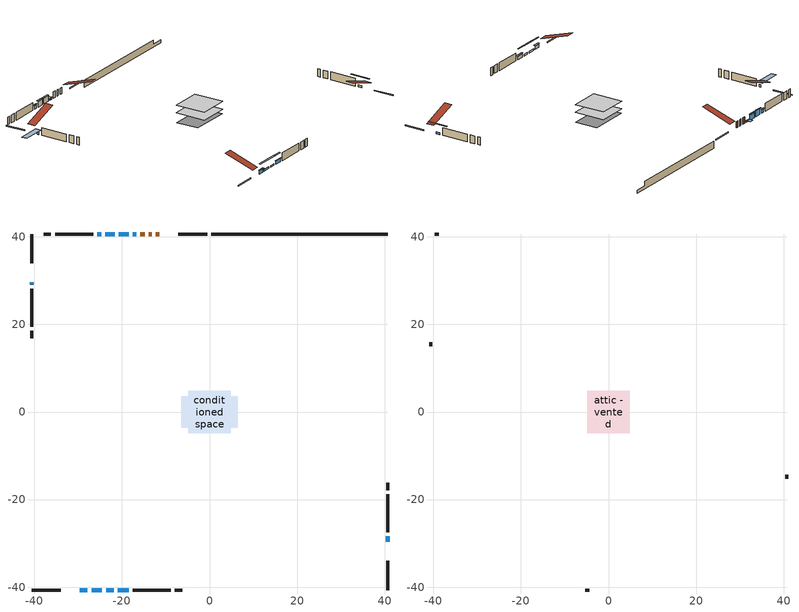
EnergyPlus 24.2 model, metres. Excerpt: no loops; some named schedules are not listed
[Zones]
conditioned space
 floor adiabatic (AdiabaticFloorConstruction): -4.89,-4.89 -4.89,4.89 4.89,4.89 4.89,-4.89 z0.81
 floor foundation (Slab1 construction): -6.4,-3.65 -6.4,3.65 6.4,3.65 6.4,-3.65 z-1.45
 wall outside (RimJoist1 construction): -0.48,40.65 -7.11,40.65 / -40.65,-40.65 -34.02,-40.65 / -40.65,40.65 -40.65,34.02 / 40.65,-40.65 40.65,-34.02 z0.81:1.11
 wall outside (AdiabaticWallConstruction 1): -11.48,40.65 -12.26,40.65 / -13.18,40.65 -13.83,40.65 / -14.76,40.65 -15.8,40.65 z0.81:2.84
 wall outside (AdiabaticWallConstruction): -16.72,40.65 -17.55,40.65 z0.81:1.07; -29.65,-40.65 -27.87,-40.65 / -20.92,-40.65 -18.48,-40.65 z0.81:1.85; -40.65,29.65 -40.65,29.12 z0.81:1.7; 40.65,-29.65 40.65,-28.43 z0.81:1.45; -26.94,-40.65 -24.55,-40.65 / -23.63,-40.65 -21.85,-40.65 z0.81:1.37; -18.48,40.65 -20.74,40.65 z0.81:2.54; -21.67,40.65 -23.8,40.65 z0.81:2.62; -24.73,40.65 -25.65,40.65 z0.81:1.9
 wall outside (Wall1 construction): -26.57,40.65 -35.28,40.65 / -17.55,-40.65 -8.84,-40.65 / -40.65,28.19 -40.65,19.48 / 40.65,-27.5 40.65,-18.8 z0.81:3.25
 wall outside (Wall2 construction): -36.21,40.65 -37.89,40.65 / -7.91,-40.65 -6.23,-40.65 / -40.65,18.55 -40.65,16.87 / 40.65,-17.87 40.65,-16.19 z0.81:3.25
 wall foundation (FoundationWall1 construction): 0.45,40.65,-1.45 0.45,40.65,0.81 36.63,40.65,0.81 36.63,40.65,-0.49 40.65,40.65,-0.49 40.65,40.65,-1.45
 window (WindowConstruction 5): -16.73,40.65 -17.55,40.65 z0.81:1.06
 window (WindowConstruction 4): -29.65,-40.65 -27.87,-40.65 z0.81:1.85
 window (WindowConstruction 6): -40.65,29.65 -40.65,29.12 z0.81:1.7
 window (WindowConstruction 7): 40.65,-29.65 40.65,-28.43 z0.81:1.44
 window (WindowConstruction 8): -26.94,-40.65 -24.55,-40.65 z0.81:1.37
 window (WindowConstruction 9): -23.63,-40.65 -21.85,-40.65 z0.81:1.37
 window (WindowConstruction): -18.48,40.65 -20.74,40.65 z0.81:2.54
 window (WindowConstruction 1): -21.67,40.65 -23.8,40.65 z0.81:2.61
 window (WindowConstruction 2): -24.73,40.65 -25.65,40.65 z0.81:1.9
 window (WindowConstruction 3): -20.92,-40.65 -18.48,-40.65 z0.81:1.85
 door (Door): -11.48,40.65 -12.26,40.65 z0.81:2.84
 door (Door 1): -13.19,40.65 -13.83,40.65 z0.81:2.84
 door (Door 2): -14.76,40.65 -15.8,40.65 z0.81:2.84
 ceiling adiabatic (AdiabaticFloorConstruction): 4.89,-4.89 4.89,4.89 -4.89,4.89 -4.89,-4.89 z0.81
attic - vented
 floor to conditioned space (Floor1 construction Reversed): -4.89,-4.89 -4.89,4.89 4.89,4.89 4.89,-4.89 z3.25
 wall outside (Wall3 construction): -38.82,40.65 -39.72,40.65 / -5.3,-40.65 -4.4,-40.65 / -40.65,15.94 -40.65,15.04 / 40.65,-15.26 40.65,-14.36 z0.81:3.25
 roof outside (Roof1 construction): -10.55,40.65,3.25 -10.55,31.13,6.42 -8.04,31.13,6.42 -8.04,40.65,3.25; -30.58,-40.65,3.25 -30.58,-31.13,6.42 -33.09,-31.13,6.42 -33.09,-40.65,3.25; -40.65,30.58,3.25 -31.13,30.58,6.42 -31.13,33.09,6.42 -40.65,33.09,3.25; 40.65,-30.58,3.25 31.13,-30.58,6.42 31.13,-33.09,6.42 40.65,-33.09,3.25
shading: -17.85,40.65 -16.43,40.65 -16.43,42.17 -17.85,42.17 z1.36; -27.67,-40.65 -29.85,-40.65 -29.85,-41.06 -27.67,-41.06 z2.05; -40.65,28.51 -40.65,30.26 -47.97,30.26 -47.97,28.51 z2.31; 40.65,-25.77 40.65,-32.31 41.06,-32.31 41.06,-25.77 z4.1; -21.89,-40.65 -29.6,-40.65 -29.6,-41.06 -21.89,-41.06 z4.03; -19.19,-40.65 -26.29,-40.65 -26.29,-41.06 -19.19,-41.06 z4.03; -20.94,40.65 -18.28,40.65 -18.28,41.06 -20.94,41.06 z2.74; -24,40.65 -21.47,40.65 -21.47,41.06 -24,41.06 z2.82; -25.85,40.65 -24.53,40.65 -24.53,41.06 -25.85,41.06 z2.1; -18.28,-40.65 -21.12,-40.65 -21.12,-41.06 -18.28,-41.06 z2.05
[Building]
Building 1: Terrain=Suburbs
[Site:Location]
Lennoxville_QC: Latitude {deg}=45.37; Longitude {deg}=-71.82; Time Zone {hr}=-5; Elevation {m}=181; Keep Site Location Information=Yes
[Site:GroundTemperature:Shallow]
1.13419, -1.04782, -1.22257, -0.187089, 3.96977, 8.10726, 11.6942, 13.9665, 14.1596, 12.3115, 8.81593, 4.80536
[Site:WaterMainsTemperature]
Calculation Method=Schedule; Temperature Schedule=mains temperature schedule
[Material] Roughness=Rough; Thermal Absorptance=0.9
Name | Thickness {m} | Conductivity {W/m-K} | Density {kg/m3} | Specific Heat {J/kg-K} | Solar Absorptance | Visible Absorptance
asphalt or fiberglass shingles | 0.00635 | 0.162714 | 1121.4 | 1465.45 | 0.4 | 0.4
ceiling loosefill ins | 0.169333 | 0.0480833 | 16.02 | 1046.75 | 0.7 | 0.7
ceiling stud and cavity | 0.1397 | 0.126333 | 65.682 | 1177.47 | 0.7 | 0.7
concrete 4.0 in. | 0.1016 | 1.803125 | 2242.8 | 837.4 | 0.7 | 0.7
concrete 8.0 in. | 0.2032 | 1.803125 | 2242.8 | 837.4 | 0.7 | 0.7
door material | 0.04445 | 0.188738 | 512.64 | 1214.23 | 0.7 | 0.7
exterior vertical ins | 0.0204263 | 0.029427 | 32.04 | 1214.23 | 0.7 | 0.7
floor covering | 0.0127 | 0.0433444 | 54.468 | 1339.84 | 0.6 | 0.6
floor rigid ins; wall rigid ins | 0.512978 | 0.029427 | 32.04 | 1214.23 | 0.7 | 0.7
floor stud and cavity | 0.1397 | 1.75129 | 37.0049 | 1207.88 | 0.7 | 0.7
furniture material conditioned space 1 | 0.1524 | 0.115458 | 640.8 | 1214.23 | 0.6 | 0.6
gypsum board | 0.0127 | 0.160291 | 801 | 837.4 | 0.6 | 0.6
gypsum board 1 | 0.0127 | 0.160291 | 801 | 837.4 | 0.7 | 0.7
osb sheathing 0.5 in. | 0.0127 | 0.115458 | 512.64 | 1214.23 | 0.7 | 0.7
osb sheathing 0.75 in. | 0.01905 | 0.115458 | 512.64 | 1214.23 | 0.7 | 0.7
osb sheathing 2.0 in. | 0.0508 | 0.115458 | 512.64 | 1214.23 | 0.7 | 0.7
rim joist rigid ins | 0.051816 | 0.029427 | 32.04 | 1214.23 | 0.7 | 0.7
rim joist stud and cavity | 0.0508 | 0.275866 | 125.044 | 1163.47 | 0.6 | 0.6
wall stud and cavity | 0.1397 | 0.0764338 | 139.0536 | 1170.24 | 0.7 | 0.7
wall stud and cavity 1 | 0.1397 | 0.104945 | 139.0536 | 1170.24 | 0.7 | 0.7
wall stud and cavity 2 | 0.0889 | 6.1454 | 50.32683 | 1063.81 | 0.6 | 0.6
wall stud and cavity 3 | 0.0889 | 0.380278 | 52.3479 | 1209.89 | 0.7 | 0.7
wall stud and cavity 4 | 0.0889 | 0.391764 | 83.0341 | 1211.67 | 0.7 | 0.7
wood siding | 0.0254 | 0.102417 | 544.68 | 1172.36 | 0.4 | 0.4
wood siding 1 | 0.00254 | 0.102417 | 544.68 | 1172.36 | 0.4 | 0.4
wood siding 2; wood siding 3; wood siding 4 | 0.0254 | 0.102417 | 544.68 | 1172.36 | 0.7 | 0.7
[WindowMaterial:SimpleGlazingSystem]
Name | U-Factor {W/m2-K} | Solar Heat Gain Coefficient
WindowMaterial | 2.44268 | 0.65
WindowMaterial 1 | 2.44324 | 0.65
WindowMaterial 2 | 1.40076 | 0.35
WindowMaterial 3 | 2.898619 | 0.62
WindowMaterial 4 | 3.07577 | 0.61
WindowMaterial 5 | 3.04965 | 0.33
WindowMaterial 6 | 2.992306 | 0.59
WindowMaterial 7 | 3.01559 | 0.5
WindowMaterial 8 | 3.02581 | 0.48
WindowMaterial 9 | 3.04398 | 0.45
[Construction]
AdiabaticFloorConstruction: floor stud and cavity, floor rigid ins, osb sheathing 0.75 in., floor covering
AdiabaticWallConstruction: wood siding 3, wall rigid ins, wall stud and cavity 3, gypsum board
AdiabaticWallConstruction 1: wood siding 4, wall rigid ins, wall stud and cavity 3, gypsum board
Door; Door 1; Door 2: door material
Floor1 construction Reversed: gypsum board, ceiling stud and cavity, ceiling loosefill ins
FoundationWall1 construction: concrete 8.0 in., gypsum board 1
furniture construction conditioned space 1: furniture material conditioned space 1
PartitionWallConstruction: gypsum board, wall stud and cavity 4, gypsum board
RimJoist1 construction: wood siding 2, rim joist rigid ins, osb sheathing 2.0 in., rim joist stud and cavity
Roof1 construction: asphalt or fiberglass shingles
Slab1 construction: concrete 4.0 in.
Wall1 construction: wood siding, osb sheathing 0.5 in., wall stud and cavity, gypsum board
Wall2 construction: wood siding, osb sheathing 0.5 in., wall stud and cavity 1, gypsum board
Wall3 construction: wood siding 1, wall stud and cavity 2
WindowConstruction: WindowMaterial
WindowConstruction 1: WindowMaterial 1
WindowConstruction 2: WindowMaterial 2
WindowConstruction 3: WindowMaterial 3
WindowConstruction 4: WindowMaterial 4
WindowConstruction 5: WindowMaterial 5
WindowConstruction 6: WindowMaterial 6
WindowConstruction 7: WindowMaterial 7
WindowConstruction 8: WindowMaterial 8
WindowConstruction 9: WindowMaterial 9
[Zone] Multiplier=1; Part of Total Floor Area=Yes
Name | Volume {m3}
attic - vented | 49.1797
conditioned space | 465.5
[Space]
Name | Zone | Volume {m3}
attic - vented 1 | attic - vented | 49.1797
conditioned space 1 | conditioned space | 465.5
[ZoneInfiltration:EffectiveLeakageArea]
infil attic - vented 1: Zone or Space=attic - vented 1; Schedule=Always On Discrete; Effective Air Leakage Area {cm2}=4092.43; Stack Coefficient=0.000390181; Wind Coefficient=1.33461e-05
[ZoneMixing]
whole house fan mix: Zone or Space=attic - vented; Schedule=Always On Continuous; Design Flow Rate Calculation Method=Flow/Zone; Design Flow Rate {m3/s}=0; Source Zone or Space=conditioned space
[SurfaceProperty:ExposedFoundationPerimeter]
Slab1: Exposed Perimeter Calculation Method=TotalExposedPerimeter; Total Exposed Perimeter {m}=40.204
[InternalMass] Zone or ZoneList=conditioned space; Space or SpaceList=conditioned space 1
Name | Construction | Surface Area {m2}
furniture mass conditioned space 1 | furniture construction conditioned space 1 | 75.5719
partition wall mass | PartitionWallConstruction | 188.93
[Lights]
interior lighting: Zone or ZoneList or Space or SpaceList=conditioned space 1; Schedule=interior lighting schedule; Design Level Calculation Method=LightingLevel; Lighting Level {W}=343.2; Return Air Fraction=0; Fraction Radiant=0.6; Fraction Visible=0.2; Fraction Replaceable=1
[People]
occupants: Zone or ZoneList or Space or SpaceList=conditioned space 1; Number of People Schedule=occupants schedule; Number of People Calculation Method=People; Number of People=3; Fraction Radiant=0.314171; Sensible Heat Fraction=0.56303; Activity Level Schedule=occupants activity schedule; Carbon Dioxide Generation Rate {m3/s-W}=0; Enable ASHRAE 55 Comfort Warnings=No; Mean Radiant Temperature Calculation Type=EnclosureAveraged
[ElectricEquipment] Zone or ZoneList or Space or SpaceList=conditioned space 1; Design Level Calculation Method=EquipmentLevel
Name | Schedule | Design Level {W} | Fraction Latent | Fraction Radiant | Fraction Lost
clothes dryer | clothes dryer schedule | 140.772 | 0.015 | 0.081 | 0.85
clothes washer | clothes washer schedule | 32.1985 | 0.03 | 0.162 | 0.7
cooking range | cooking range schedule | 215.147 | 0.08 | 0.432 | 0.2
dishwasher | dishwasher schedule | 66.8632 | 0.3 | 0.18 | 0.4
fridge | fridge schedule | 72.9452 | 0 | 0.6 | 0
mech vent bath fan 0 | mech vent bath fan 0 schedule | 50.2 | 0 | 0 | 1
mech vent house fan | mech vent house fan schedule | 0 | 0 | 0 | 1
mech vent house fan cfis | mech vent house fan cfis schedule | 0 | 0 | 0 | 0
mech vent range fan 0 | mech vent range fan 0 schedule | 57 | 0 | 0 | 1
misc plug loads | misc plug loads schedule | 494.7 | 0.045 | 0.513 | 0.1
whole house fan | Always On Discrete | 0 | 0 | 0 | 1
[OtherEquipment] Zone or ZoneList or Space or SpaceList=conditioned space 1; Design Level Calculation Method=EquipmentLevel
Name | Fuel Type | Schedule | Design Level {W} | Fraction Latent | Fraction Radiant | Fraction Lost
clothes dryer 1 | Electricity | clothes dryer schedule | 0 | 0.015 | 0.081 | 0.85
cooking range 1 | Electricity | cooking range schedule | 0 | 0.08 | 0.432 | 0.2
general water use latent | None | general water use schedule | 62.594 | 1 | 0 | 0
general water use sensible | None | general water use schedule | -61.6891 | 0 | 0.6 | 0
mech vent house fan latent load | None | Always On Discrete | 0 | 1 | 0 | 0
mech vent house fan sensible load | None | Always On Discrete | 0 | 0 | 0 | 0
water heater energy adjustment1 | Electricity | Always On Discrete | 0.01 | 0 | 0 | 1
[ZoneInfiltration:DesignFlowRate] Zone or ZoneList or Space or SpaceList=conditioned space 1; Schedule=Always On Discrete; Design Flow Rate Calculation Method=Flow/Zone; Design Flow Rate {m3/s}=0
infil flow; natural vent flow; whole house fan flow
[Foundation:Kiva]
Foundation Kiva 1: Initial Indoor Air Temperature {C}=18; Wall Height Above Grade {m}=0.810006; Wall Depth Below Slab {m}=0.2032; Custom Block Material Name 1=exterior vertical ins; Custom Block Depth 1 {m}=2.26; Custom Block X Position 1 {m}=0.2159; Custom Block Z Position 1 {m}=0
[Foundation:Kiva:Settings]
Soil Conductivity {W/m-K}=0.849921; Soil Density {kg/m3}=1842.3; Soil Specific Heat {J/kg-K}=418.7; Ground Solar Absorptivity=0.9; Ground Thermal Absorptivity=0.9; Ground Surface Roughness {m}=0.03; Far-Field Width {m}=40; Deep-Ground Boundary Condition=ZeroFlux; Deep-Ground Depth {m}=40; Minimum Cell Dimension {m}=0.2; Maximum Cell Growth Coefficient=3; Simulation Timestep=Timestep
[Exterior:Lights]
exterior lighting: Schedule=exterior lighting schedule; Design Level {W}=75.6
[Schedule:Constant]
Name | Hourly Value
Always On Continuous; mech vent house fan schedule; mech vent house fan cfis schedule; Always On Discrete | 1
occupants activity schedule | 117.228
fridge schedule | 0
[Schedule:Week:Daily]
interior lighting schedule Week Rule - Jan1-Jan27: interior lighting schedule day, interior lighting schedule day, interior lighting schedule day, interior lighting schedule day, interior lighting schedule day, interior lighting schedule day, interior lighting schedule day, interior lighting schedule default day, interior lighting schedule default day, interior lighting schedule default day, interior lighting schedule default day, interior lighting schedule default day
interior lighting schedule Week Rule - Jan28-Feb3: interior lighting schedule day, interior lighting schedule day, interior lighting schedule day, interior lighting schedule day, interior lighting schedule day 1, interior lighting schedule day 1, interior lighting schedule day 1, interior lighting schedule default day, interior lighting schedule default day, interior lighting schedule default day, interior lighting schedule default day, interior lighting schedule default day
interior lighting schedule Week Rule - Feb4-Feb24: interior lighting schedule day 1, interior lighting schedule day 1, interior lighting schedule day 1, interior lighting schedule day 1, interior lighting schedule day 1, interior lighting schedule day 1, interior lighting schedule day 1, interior lighting schedule default day, interior lighting schedule default day, interior lighting schedule default day, interior lighting schedule default day, interior lighting schedule default day
interior lighting schedule Week Rule - Feb25-Mar3: interior lighting schedule day 1, interior lighting schedule day 1, interior lighting schedule day 1, interior lighting schedule day 1, interior lighting schedule day 2, interior lighting schedule day 2, interior lighting schedule day 2, interior lighting schedule default day, interior lighting schedule default day, interior lighting schedule default day, interior lighting schedule default day, interior lighting schedule default day
interior lighting schedule Week Rule - Mar4-Mar31: interior lighting schedule day 2, interior lighting schedule day 2, interior lighting schedule day 2, interior lighting schedule day 2, interior lighting schedule day 2, interior lighting schedule day 2, interior lighting schedule day 2, interior lighting schedule default day, interior lighting schedule default day, interior lighting schedule default day, interior lighting schedule default day, interior lighting schedule default day
interior lighting schedule Week Rule - Apr1-Apr28: interior lighting schedule day 3, interior lighting schedule day 3, interior lighting schedule day 3, interior lighting schedule day 3, interior lighting schedule day 3, interior lighting schedule day 3, interior lighting schedule day 3, interior lighting schedule default day, interior lighting schedule default day, interior lighting schedule default day, interior lighting schedule default day, interior lighting schedule default day
interior lighting schedule Week Rule - Apr29-May5: interior lighting schedule day 3, interior lighting schedule day 3, interior lighting schedule day 4, interior lighting schedule day 4, interior lighting schedule day 4, interior lighting schedule day 4, interior lighting schedule day 4, interior lighting schedule default day, interior lighting schedule default day, interior lighting schedule default day, interior lighting schedule default day, interior lighting schedule default day
interior lighting schedule Week Rule - May6-May26: interior lighting schedule day 4, interior lighting schedule day 4, interior lighting schedule day 4, interior lighting schedule day 4, interior lighting schedule day 4, interior lighting schedule day 4, interior lighting schedule day 4, interior lighting schedule default day, interior lighting schedule default day, interior lighting schedule default day, interior lighting schedule default day, interior lighting schedule default day
interior lighting schedule Week Rule - May27-Jun2: interior lighting schedule day 4, interior lighting schedule day 4, interior lighting schedule day 4, interior lighting schedule day 4, interior lighting schedule day 4, interior lighting schedule day 5, interior lighting schedule day 5, interior lighting schedule default day, interior lighting schedule default day, interior lighting schedule default day, interior lighting schedule default day, interior lighting schedule default day
interior lighting schedule Week Rule - Jun3-Jun30: interior lighting schedule day 5, interior lighting schedule day 5, interior lighting schedule day 5, interior lighting schedule day 5, interior lighting schedule day 5, interior lighting schedule day 5, interior lighting schedule day 5, interior lighting schedule default day, interior lighting schedule default day, interior lighting schedule default day, interior lighting schedule default day, interior lighting schedule default day
interior lighting schedule Week Rule - Jul1-Jul28: interior lighting schedule day 6, interior lighting schedule day 6, interior lighting schedule day 6, interior lighting schedule day 6, interior lighting schedule day 6, interior lighting schedule day 6, interior lighting schedule day 6, interior lighting schedule default day, interior lighting schedule default day, interior lighting schedule default day, interior lighting schedule default day, interior lighting schedule default day
interior lighting schedule Week Rule - Jul29-Aug4: interior lighting schedule day 6, interior lighting schedule day 6, interior lighting schedule day 6, interior lighting schedule day 7, interior lighting schedule day 7, interior lighting schedule day 7, interior lighting schedule day 7, interior lighting schedule default day, interior lighting schedule default day, interior lighting schedule default day, interior lighting schedule default day, interior lighting schedule default day
interior lighting schedule Week Rule - Aug5-Aug25: interior lighting schedule day 7, interior lighting schedule day 7, interior lighting schedule day 7, interior lighting schedule day 7, interior lighting schedule day 7, interior lighting schedule day 7, interior lighting schedule day 7, interior lighting schedule default day, interior lighting schedule default day, interior lighting schedule default day, interior lighting schedule default day, interior lighting schedule default day
interior lighting schedule Week Rule - Aug26-Sep1: interior lighting schedule day 7, interior lighting schedule day 7, interior lighting schedule day 7, interior lighting schedule day 7, interior lighting schedule day 7, interior lighting schedule day 7, interior lighting schedule day 8, interior lighting schedule default day, interior lighting schedule default day, interior lighting schedule default day, interior lighting schedule default day, interior lighting schedule default day
interior lighting schedule Week Rule - Sep2-Sep29: interior lighting schedule day 8, interior lighting schedule day 8, interior lighting schedule day 8, interior lighting schedule day 8, interior lighting schedule day 8, interior lighting schedule day 8, interior lighting schedule day 8, interior lighting schedule default day, interior lighting schedule default day, interior lighting schedule default day, interior lighting schedule default day, interior lighting schedule default day
interior lighting schedule Week Rule - Sep30-Oct6: interior lighting schedule day 8, interior lighting schedule day 9, interior lighting schedule day 9, interior lighting schedule day 9, interior lighting schedule day 9, interior lighting schedule day 9, interior lighting schedule day 9, interior lighting schedule default day, interior lighting schedule default day, interior lighting schedule default day, interior lighting schedule default day, interior lighting schedule default day
interior lighting schedule Week Rule - Oct7-Oct27: interior lighting schedule day 9, interior lighting schedule day 9, interior lighting schedule day 9, interior lighting schedule day 9, interior lighting schedule day 9, interior lighting schedule day 9, interior lighting schedule day 9, interior lighting schedule default day, interior lighting schedule default day, interior lighting schedule default day, interior lighting schedule default day, interior lighting schedule default day
interior lighting schedule Week Rule - Oct28-Nov3: interior lighting schedule day 9, interior lighting schedule day 9, interior lighting schedule day 9, interior lighting schedule day 9, interior lighting schedule day 10, interior lighting schedule day 10, interior lighting schedule day 10, interior lighting schedule default day, interior lighting schedule default day, interior lighting schedule default day, interior lighting schedule default day, interior lighting schedule default day
interior lighting schedule Week Rule - Nov4-Nov24: interior lighting schedule day 10, interior lighting schedule day 10, interior lighting schedule day 10, interior lighting schedule day 10, interior lighting schedule day 10, interior lighting schedule day 10, interior lighting schedule day 10, interior lighting schedule default day, interior lighting schedule default day, interior lighting schedule default day, interior lighting schedule default day, interior lighting schedule default day
interior lighting schedule Week Rule - Nov25-Dec1: interior lighting schedule day 10, interior lighting schedule day 10, interior lighting schedule day 10, interior lighting schedule day 10, interior lighting schedule day 10, interior lighting schedule day 10, interior lighting schedule day 11, interior lighting schedule default day, interior lighting schedule default day, interior lighting schedule default day, interior lighting schedule default day, interior lighting schedule default day
interior lighting schedule Week Rule - Dec2-Dec31: interior lighting schedule day 11, interior lighting schedule day 11, interior lighting schedule day 11, interior lighting schedule day 11, interior lighting schedule day 11, interior lighting schedule day 11, interior lighting schedule day 11, interior lighting schedule default day, interior lighting schedule default day, interior lighting schedule default day, interior lighting schedule default day, interior lighting schedule default day
occupants schedule Week Rule - Jan1-Dec31: occupants schedule day, occupants schedule day, occupants schedule day, occupants schedule day, occupants schedule day, occupants schedule day, occupants schedule day, occupants schedule default day, occupants schedule default day, occupants schedule default day, occupants schedule default day, occupants schedule default day
clothes dryer schedule Week Rule - Jan1-Dec31: clothes dryer schedule day, clothes dryer schedule day, clothes dryer schedule day, clothes dryer schedule day, clothes dryer schedule day, clothes dryer schedule day, clothes dryer schedule day, clothes dryer schedule default day, clothes dryer schedule default day, clothes dryer schedule default day, clothes dryer schedule default day, clothes dryer schedule default day
clothes washer schedule Week Rule - Jan1-Dec31: clothes washer schedule day, clothes washer schedule day, clothes washer schedule day, clothes washer schedule day, clothes washer schedule day, clothes washer schedule day, clothes washer schedule day, clothes washer schedule default day, clothes washer schedule default day, clothes washer schedule default day, clothes washer schedule default day, clothes washer schedule default day
cooking range schedule Week Rule - Jan1-Dec31: cooking range schedule day, cooking range schedule day, cooking range schedule day, cooking range schedule day, cooking range schedule day, cooking range schedule day, cooking range schedule day, cooking range schedule default day, cooking range schedule default day, cooking range schedule default day, cooking range schedule default day, cooking range schedule default day
dishwasher schedule Week Rule - Jan1-Dec31: dishwasher schedule day, dishwasher schedule day, dishwasher schedule day, dishwasher schedule day, dishwasher schedule day, dishwasher schedule day, dishwasher schedule day, dishwasher schedule default day, dishwasher schedule default day, dishwasher schedule default day, dishwasher schedule default day, dishwasher schedule default day
mech vent bath fan 0 schedule Week Rule - Jan1-Dec31: mech vent bath fan 0 schedule day, mech vent bath fan 0 schedule day, mech vent bath fan 0 schedule day, mech vent bath fan 0 schedule day, mech vent bath fan 0 schedule day, mech vent bath fan 0 schedule day, mech vent bath fan 0 schedule day, mech vent bath fan 0 schedule default day, mech vent bath fan 0 schedule default day, mech vent bath fan 0 schedule default day, mech vent bath fan 0 schedule default day, mech vent bath fan 0 schedule default day
mech vent range fan 0 schedule Week Rule - Jan1-Dec31: mech vent range fan 0 schedule day, mech vent range fan 0 schedule day, mech vent range fan 0 schedule day, mech vent range fan 0 schedule day, mech vent range fan 0 schedule day, mech vent range fan 0 schedule day, mech vent range fan 0 schedule day, mech vent range fan 0 schedule default day, mech vent range fan 0 schedule default day, mech vent range fan 0 schedule default day, mech vent range fan 0 schedule default day, mech vent range fan 0 schedule default day
misc plug loads schedule Week Rule - Jan1-Dec31: misc plug loads schedule day, misc plug loads schedule day, misc plug loads schedule day, misc plug loads schedule day, misc plug loads schedule day, misc plug loads schedule day, misc plug loads schedule day, misc plug loads schedule default day, misc plug loads schedule default day, misc plug loads schedule default day, misc plug loads schedule default day, misc plug loads schedule default day
general water use schedule Week Rule - Jan1-Dec31: general water use schedule day, general water use schedule day, general water use schedule day, general water use schedule day, general water use schedule day, general water use schedule day, general water use schedule day, general water use schedule default day, general water use schedule default day, general water use schedule default day, general water use schedule default day, general water use schedule default day
exterior lighting schedule Week Rule - Jan1-Jan27: exterior lighting schedule day, exterior lighting schedule day, exterior lighting schedule day, exterior lighting schedule day, exterior lighting schedule day, exterior lighting schedule day, exterior lighting schedule day, exterior lighting schedule default day, exterior lighting schedule default day, exterior lighting schedule default day, exterior lighting schedule default day, exterior lighting schedule default day
exterior lighting schedule Week Rule - Jan28-Feb3: exterior lighting schedule day, exterior lighting schedule day, exterior lighting schedule day, exterior lighting schedule day, exterior lighting schedule day 1, exterior lighting schedule day 1, exterior lighting schedule day 1, exterior lighting schedule default day, exterior lighting schedule default day, exterior lighting schedule default day, exterior lighting schedule default day, exterior lighting schedule default day
exterior lighting schedule Week Rule - Feb4-Feb24: exterior lighting schedule day 1, exterior lighting schedule day 1, exterior lighting schedule day 1, exterior lighting schedule day 1, exterior lighting schedule day 1, exterior lighting schedule day 1, exterior lighting schedule day 1, exterior lighting schedule default day, exterior lighting schedule default day, exterior lighting schedule default day, exterior lighting schedule default day, exterior lighting schedule default day
exterior lighting schedule Week Rule - Feb25-Mar3: exterior lighting schedule day 1, exterior lighting schedule day 1, exterior lighting schedule day 1, exterior lighting schedule day 1, exterior lighting schedule day 2, exterior lighting schedule day 2, exterior lighting schedule day 2, exterior lighting schedule default day, exterior lighting schedule default day, exterior lighting schedule default day, exterior lighting schedule default day, exterior lighting schedule default day
exterior lighting schedule Week Rule - Mar4-Mar31: exterior lighting schedule day 2, exterior lighting schedule day 2, exterior lighting schedule day 2, exterior lighting schedule day 2, exterior lighting schedule day 2, exterior lighting schedule day 2, exterior lighting schedule day 2, exterior lighting schedule default day, exterior lighting schedule default day, exterior lighting schedule default day, exterior lighting schedule default day, exterior lighting schedule default day
exterior lighting schedule Week Rule - Apr1-Apr28: exterior lighting schedule day 3, exterior lighting schedule day 3, exterior lighting schedule day 3, exterior lighting schedule day 3, exterior lighting schedule day 3, exterior lighting schedule day 3, exterior lighting schedule day 3, exterior lighting schedule default day, exterior lighting schedule default day, exterior lighting schedule default day, exterior lighting schedule default day, exterior lighting schedule default day
exterior lighting schedule Week Rule - Apr29-May5: exterior lighting schedule day 3, exterior lighting schedule day 3, exterior lighting schedule day 4, exterior lighting schedule day 4, exterior lighting schedule day 4, exterior lighting schedule day 4, exterior lighting schedule day 4, exterior lighting schedule default day, exterior lighting schedule default day, exterior lighting schedule default day, exterior lighting schedule default day, exterior lighting schedule default day
exterior lighting schedule Week Rule - May6-May26: exterior lighting schedule day 4, exterior lighting schedule day 4, exterior lighting schedule day 4, exterior lighting schedule day 4, exterior lighting schedule day 4, exterior lighting schedule day 4, exterior lighting schedule day 4, exterior lighting schedule default day, exterior lighting schedule default day, exterior lighting schedule default day, exterior lighting schedule default day, exterior lighting schedule default day
exterior lighting schedule Week Rule - May27-Jun2: exterior lighting schedule day 4, exterior lighting schedule day 4, exterior lighting schedule day 4, exterior lighting schedule day 4, exterior lighting schedule day 4, exterior lighting schedule day 5, exterior lighting schedule day 5, exterior lighting schedule default day, exterior lighting schedule default day, exterior lighting schedule default day, exterior lighting schedule default day, exterior lighting schedule default day
exterior lighting schedule Week Rule - Jun3-Jun30: exterior lighting schedule day 5, exterior lighting schedule day 5, exterior lighting schedule day 5, exterior lighting schedule day 5, exterior lighting schedule day 5, exterior lighting schedule day 5, exterior lighting schedule day 5, exterior lighting schedule default day, exterior lighting schedule default day, exterior lighting schedule default day, exterior lighting schedule default day, exterior lighting schedule default day
exterior lighting schedule Week Rule - Jul1-Jul28: exterior lighting schedule day 6, exterior lighting schedule day 6, exterior lighting schedule day 6, exterior lighting schedule day 6, exterior lighting schedule day 6, exterior lighting schedule day 6, exterior lighting schedule day 6, exterior lighting schedule default day, exterior lighting schedule default day, exterior lighting schedule default day, exterior lighting schedule default day, exterior lighting schedule default day
exterior lighting schedule Week Rule - Jul29-Aug4: exterior lighting schedule day 6, exterior lighting schedule day 6, exterior lighting schedule day 6, exterior lighting schedule day 7, exterior lighting schedule day 7, exterior lighting schedule day 7, exterior lighting schedule day 7, exterior lighting schedule default day, exterior lighting schedule default day, exterior lighting schedule default day, exterior lighting schedule default day, exterior lighting schedule default day
exterior lighting schedule Week Rule - Aug5-Aug25: exterior lighting schedule day 7, exterior lighting schedule day 7, exterior lighting schedule day 7, exterior lighting schedule day 7, exterior lighting schedule day 7, exterior lighting schedule day 7, exterior lighting schedule day 7, exterior lighting schedule default day, exterior lighting schedule default day, exterior lighting schedule default day, exterior lighting schedule default day, exterior lighting schedule default day
exterior lighting schedule Week Rule - Aug26-Sep1: exterior lighting schedule day 7, exterior lighting schedule day 7, exterior lighting schedule day 7, exterior lighting schedule day 7, exterior lighting schedule day 7, exterior lighting schedule day 7, exterior lighting schedule day 8, exterior lighting schedule default day, exterior lighting schedule default day, exterior lighting schedule default day, exterior lighting schedule default day, exterior lighting schedule default day
exterior lighting schedule Week Rule - Sep2-Sep29: exterior lighting schedule day 8, exterior lighting schedule day 8, exterior lighting schedule day 8, exterior lighting schedule day 8, exterior lighting schedule day 8, exterior lighting schedule day 8, exterior lighting schedule day 8, exterior lighting schedule default day, exterior lighting schedule default day, exterior lighting schedule default day, exterior lighting schedule default day, exterior lighting schedule default day
exterior lighting schedule Week Rule - Sep30-Oct6: exterior lighting schedule day 8, exterior lighting schedule day 9, exterior lighting schedule day 9, exterior lighting schedule day 9, exterior lighting schedule day 9, exterior lighting schedule day 9, exterior lighting schedule day 9, exterior lighting schedule default day, exterior lighting schedule default day, exterior lighting schedule default day, exterior lighting schedule default day, exterior lighting schedule default day
exterior lighting schedule Week Rule - Oct7-Oct27: exterior lighting schedule day 9, exterior lighting schedule day 9, exterior lighting schedule day 9, exterior lighting schedule day 9, exterior lighting schedule day 9, exterior lighting schedule day 9, exterior lighting schedule day 9, exterior lighting schedule default day, exterior lighting schedule default day, exterior lighting schedule default day, exterior lighting schedule default day, exterior lighting schedule default day
exterior lighting schedule Week Rule - Oct28-Nov3: exterior lighting schedule day 9, exterior lighting schedule day 9, exterior lighting schedule day 9, exterior lighting schedule day 9, exterior lighting schedule day 10, exterior lighting schedule day 10, exterior lighting schedule day 10, exterior lighting schedule default day, exterior lighting schedule default day, exterior lighting schedule default day, exterior lighting schedule default day, exterior lighting schedule default day
[Schedule:Year]
interior lighting schedule: interior lighting schedule Week Rule - Jan1-Jan27, 1, 1, 1, 27, interior lighting schedule Week Rule - Jan28-Feb3, 1, 28, 2, 3, interior lighting schedule Week Rule - Feb4-Feb24, 2, 4, 2, 24, interior lighting schedule Week Rule - Feb25-Mar3, 2, 25, 3, 3, interior lighting schedule Week Rule - Mar4-Mar31, 3, 4, 3, 31, interior lighting schedule Week Rule - Apr1-Apr28, 4, 1, 4, 28, interior lighting schedule Week Rule - Apr29-May5, 4, 29, 5, 5, interior lighting schedule Week Rule - May6-May26, 5, 6, 5, 26, interior lighting schedule Week Rule - May27-Jun2, 5, 27, 6, 2, interior lighting schedule Week Rule - Jun3-Jun30, 6, 3, 6, 30, interior lighting schedule Week Rule - Jul1-Jul28, 7, 1, 7, 28, interior lighting schedule Week Rule - Jul29-Aug4, 7, 29, 8, 4, interior lighting schedule Week Rule - Aug5-Aug25, 8, 5, 8, 25, interior lighting schedule Week Rule - Aug26-Sep1, 8, 26, 9, 1, interior lighting schedule Week Rule - Sep2-Sep29, 9, 2, 9, 29, interior lighting schedule Week Rule - Sep30-Oct6, 9, 30, 10, 6, interior lighting schedule Week Rule - Oct7-Oct27, 10, 7, 10, 27, interior lighting schedule Week Rule - Oct28-Nov3, 10, 28, 11, 3, interior lighting schedule Week Rule - Nov4-Nov24, 11, 4, 11, 24, interior lighting schedule Week Rule - Nov25-Dec1, 11, 25, 12, 1, interior lighting schedule Week Rule - Dec2-Dec31, 12, 2, 12, 31
occupants schedule: occupants schedule Week Rule - Jan1-Dec31, 1, 1, 12, 31
clothes dryer schedule: clothes dryer schedule Week Rule - Jan1-Dec31, 1, 1, 12, 31
clothes washer schedule: clothes washer schedule Week Rule - Jan1-Dec31, 1, 1, 12, 31
cooking range schedule: cooking range schedule Week Rule - Jan1-Dec31, 1, 1, 12, 31
dishwasher schedule: dishwasher schedule Week Rule - Jan1-Dec31, 1, 1, 12, 31
mech vent bath fan 0 schedule: mech vent bath fan 0 schedule Week Rule - Jan1-Dec31, 1, 1, 12, 31
mech vent range fan 0 schedule: mech vent range fan 0 schedule Week Rule - Jan1-Dec31, 1, 1, 12, 31
misc plug loads schedule: misc plug loads schedule Week Rule - Jan1-Dec31, 1, 1, 12, 31
general water use schedule: general water use schedule Week Rule - Jan1-Dec31, 1, 1, 12, 31
exterior lighting schedule: exterior lighting schedule Week Rule - Jan1-Jan27, 1, 1, 1, 27, exterior lighting schedule Week Rule - Jan28-Feb3, 1, 28, 2, 3, exterior lighting schedule Week Rule - Feb4-Feb24, 2, 4, 2, 24, exterior lighting schedule Week Rule - Feb25-Mar3, 2, 25, 3, 3, exterior lighting schedule Week Rule - Mar4-Mar31, 3, 4, 3, 31, exterior lighting schedule Week Rule - Apr1-Apr28, 4, 1, 4, 28, exterior lighting schedule Week Rule - Apr29-May5, 4, 29, 5, 5, exterior lighting schedule Week Rule - May6-May26, 5, 6, 5, 26, exterior lighting schedule Week Rule - May27-Jun2, 5, 27, 6, 2, exterior lighting schedule Week Rule - Jun3-Jun30, 6, 3, 6, 30, exterior lighting schedule Week Rule - Jul1-Jul28, 7, 1, 7, 28, exterior lighting schedule Week Rule - Jul29-Aug4, 7, 29, 8, 4, exterior lighting schedule Week Rule - Aug5-Aug25, 8, 5, 8, 25, exterior lighting schedule Week Rule - Aug26-Sep1, 8, 26, 9, 1, exterior lighting schedule Week Rule - Sep2-Sep29, 9, 2, 9, 29, exterior lighting schedule Week Rule - Sep30-Oct6, 9, 30, 10, 6, exterior lighting schedule Week Rule - Oct7-Oct27, 10, 7, 10, 27, exterior lighting schedule Week Rule - Oct28-Nov3, 10, 28, 11, 3, exterior lighting schedule Week Rule - Nov4-Nov24, 11, 4, 11, 24, exterior lighting schedule Week Rule - Nov25-Dec1, 11, 25, 12, 1, exterior lighting schedule Week Rule - Dec2-Dec31, 12, 2, 12, 31
[Schedule:Compact]
mains temperature schedule: Through: 01/01, For: AllDays, Until: 24:00, 5.95333, Through: 01/02, For: AllDays, Until: 24:00, 5.88111, Through: 01/03, For: AllDays, Until: 24:00, 5.81, Through: 01/04, For: AllDays, Until: 24:00, 5.74, Through: 01/05, For: AllDays, Until: 24:00, 5.67111, Through: 01/06, For: AllDays, Until: 24:00, 5.60333, Through: 01/07, For: AllDays, Until: 24:00, 5.53667, Through: 01/08, For: AllDays, Until: 24:00, 5.47111, Through: 01/09, For: AllDays, Until: 24:00, 5.40722, Through: 01/10, For: AllDays, Until: 24:00, 5.34444, Through: 01/11, For: AllDays, Until: 24:00, 5.28278, Through: 01/12, For: AllDays, Until: 24:00, 5.22278, Through: 01/13, For: AllDays, Until: 24:00, 5.16333, Through: 01/14, For: AllDays, Until: 24:00, 5.10611, Through: 01/15, For: AllDays, Until: 24:00, 5.04944, Through: 01/16, For: AllDays, Until: 24:00, 4.995, Through: 01/17, For: AllDays, Until: 24:00, 4.94111, Through: 01/18, For: AllDays, Until: 24:00, 4.88889, Through: 01/19, For: AllDays, Until: 24:00, 4.83833, Through: 01/20, For: AllDays, Until: 24:00, 4.78889, Through: 01/21, For: AllDays, Until: 24:00, 4.74111, Through: 01/22, For: AllDays, Until: 24:00, 4.69444, Through: 01/23, For: AllDays, Until: 24:00, 4.64944, Through: 01/24, For: AllDays, Until: 24:00, 4.60611, Through: 01/25, For: AllDays, Until: 24:00, 4.56389, Through: 01/26, For: AllDays, Until: 24:00, 4.52333, Through: 01/27, For: AllDays, Until: 24:00, 4.48444, Through: 01/28, For: AllDays, Until: 24:00, 4.44722, Through: 01/29, For: AllDays, Until: 24:00, 4.41111, Through: 01/30, For: AllDays, Until: 24:00, 4.37667, Through: 01/31, For: AllDays, Until: 24:00, 4.34389, Through: 02/01, For: AllDays, Until: 24:00, 4.31278, Through: 02/02, For: AllDays, Until: 24:00, 4.28278, Through: 02/03, For: AllDays, Until: 24:00, 4.255, Through: 02/04, For: AllDays, Until: 24:00, 4.22833, Through: 02/05, For: AllDays, Until: 24:00, 4.20333, Through: 02/06, For: AllDays, Until: 24:00, 4.18, Through: 02/07, For: AllDays, Until: 24:00, 4.15833, Through: 02/08, For: AllDays, Until: 24:00, 4.13833, Through: 02/09, For: AllDays, Until: 24:00, 4.12, Through: 02/10, For: AllDays, Until: 24:00, 4.10333, Through: 02/11, For: AllDays, Until: 24:00, 4.08833, Through: 02/12, For: AllDays, Until: 24:00, 4.07444, Through: 02/13, For: AllDays, Until: 24:00, 4.06278, Through: 02/14, For: AllDays, Until: 24:00, 4.05278, Through: 02/15, For: AllDays, Until: 24:00, 4.04389, Through: 02/16, For: AllDays, Until: 24:00, 4.03722, Through: 02/17, For: AllDays, Until: 24:00, 4.03167, Through: 02/18, For: AllDays, Until: 24:00, 4.02833, Through: 02/19, For: AllDays, Until: 24:00, 4.02667, Through: 02/20, For: AllDays, Until: 24:00, 4.02611, Through: 02/21, For: AllDays, Until: 24:00, 4.02778, Through: 02/22, For: AllDays, Until: 24:00, 4.03056, Through: 02/23, For: AllDays, Until: 24:00, 4.03556, Through: 02/24, For: AllDays, Until: 24:00, 4.04167, Through: 02/25, For: AllDays, Until: 24:00, 4.05, Through: 02/26, For: AllDays, Until: 24:00, 4.05944, Through: 02/27, For: AllDays, Until: 24:00, 4.07111, Through: 02/28, For: AllDays, Until: 24:00, 4.08389, Through: 03/01, For: AllDays, Until: 24:00, 4.09833, Through: 03/02, For: AllDays, Until: 24:00, 4.115, Through: 03/03, For: AllDays, Until: 24:00, 4.13278, Through: 03/04, For: AllDays, Until: 24:00, 4.15222, Through: 03/05, For: AllDays, Until: 24:00, 4.17333, Through: 03/06, For: AllDays, Until: 24:00, 4.19611, Through: 03/07, For: AllDays, Until: 24:00, 4.22056, Through: 03/08, For: AllDays, Until: 24:00, 4.24667, Through: 03/09, For: AllDays, Until: 24:00, 4.27444, Through: 03/10, For: AllDays, Until: 24:00, 4.30389, Through: 03/11, For: AllDays, Until: 24:00, 4.33444, Through: 03/12, For: AllDays, Until: 24:00, 4.36667, Through: 03/13, For: AllDays, Until: 24:00, 4.40056, Through: 03/14, For: AllDays, Until: 24:00, 4.43611, Through: 03/15, For: AllDays, Until: 24:00, 4.47333, Through: 03/16, For: AllDays, Until: 24:00, 4.51167, Through: 03/17, For: AllDays, Until: 24:00, 4.55167, Through: 03/18, For: AllDays, Until: 24:00, 4.59333, Through: 03/19, For: AllDays, Until: 24:00, 4.63667, Through: 03/20, For: AllDays, Until: 24:00, 4.68111, Through: 03/21, For: AllDays, Until: 24:00, 4.72722, Through: 03/22, For: AllDays, Until: 24:00, 4.77444, Through: 03/23, For: AllDays, Until: 24:00, 4.82333, Through: 03/24, For: AllDays, Until: 24:00, 4.87389, Through: 03/25, For: AllDays, Until: 24:00, 4.92556, Through: 03/26, For: AllDays, Until: 24:00, 4.97889, Through: 03/27, For: AllDays, Until: 24:00, 5.03333, Through: 03/28, For: AllDays, Until: 24:00, 5.08889, Through: 03/29, For: AllDays, Until: 24:00, 5.14611, Through: 03/30, For: AllDays, Until: 24:00, 5.205, Through: 03/31, For: AllDays, Until: 24:00, 5.26444, Through: 04/01, For: AllDays, Until: 24:00, 5.32611, Through: 04/02, For: AllDays, Until: 24:00, 5.38833, Through: 04/03, For: AllDays, Until: 24:00, 5.45222, Through: 04/04, For: AllDays, Until: 24:00, 5.51722, Through: 04/05, For: AllDays, Until: 24:00, 5.58333, Through: 04/06, For: AllDays, Until: 24:00, 5.65056, Through: 04/07, For: AllDays, Until: 24:00, 5.71889, Through: 04/08, For: AllDays, Until: 24:00, 5.78889, Through: 04/09, For: AllDays, Until: 24:00, 5.85944, Through: 04/10, For: AllDays, Until: 24:00, 5.93167, Through: 04/11, For: AllDays, Until: 24:00, 6.00444, Through: 04/12, For: AllDays, Until: 24:00, 6.07889, Through: 04/13, For: AllDays, Until: 24:00, 6.15389, Through: 04/14, For: AllDays, Until: 24:00, 6.23056, Through: 04/15, For: AllDays, Until: 24:00, 6.30778, Through: 04/16, For: AllDays, Until: 24:00, 6.38556, Through: 04/17, For: AllDays, Until: 24:00, 6.465, Through: 04/18, For: AllDays, Until: 24:00, 6.545, Through: 04/19, For: AllDays, Until: 24:00, 6.62611, Through: 04/20, For: AllDays, Until: 24:00, 6.70833, Through: 04/21, For: AllDays, Until: 24:00, 6.79111, Through: 04/22, For: AllDays, Until: 24:00, 6.87444, Through: 04/23, For: AllDays, Until: 24:00, 6.95889, Through: 04/24, For: AllDays, Until: 24:00, 7.04444, Through: 04/25, For: AllDays, Until: 24:00, 7.13056, Through: 04/26, For: AllDays, Until: 24:00, 7.21722, Through: 04/27, For: AllDays, Until: 24:00, 7.30444, Through: 04/28, For: AllDays, Until: 24:00, 7.39278, Through: 04/29, For: AllDays, Until: 24:00, 7.48167, Through: 04/30, For: AllDays, Until: 24:00, 7.57111, Through: 05/01, For: AllDays, Until: 24:00, 7.66111, Through: 05/02, For: AllDays, Until: 24:00, 7.75222, Through: 05/03, For: AllDays, Until: 24:00, 7.84333, Through: 05/04, For: AllDays, Until: 24:00, 7.935, Through: 05/05, For: AllDays, Until: 24:00, 8.02722, Through: 05/06, For: AllDays, Until: 24:00, 8.12, Through: 05/07, For: AllDays, Until: 24:00, 8.21333, Through: 05/08, For: AllDays, Until: 24:00, 8.30667, Through: 05/09, For: AllDays, Until: 24:00, 8.40111, Through: 05/10, For: AllDays, Until: 24:00, 8.49556, Through: 05/11, For: AllDays, Until: 24:00, 8.59, Through: 05/12, For: AllDays, Until: 24:00, 8.685, Through: 05/13, For: AllDays, Until: 24:00, 8.78056, Through: 05/14, For: AllDays, Until: 24:00, 8.87611, Through: 05/15, For: AllDays, Until: 24:00, 8.97167, Through: 05/16, For: AllDays, Until: 24:00, 9.06778, Through: 05/17, For: AllDays, Until: 24:00, 9.16389, Through: 05/18, For: AllDays, Until: 24:00, 9.26056, Through: 05/19, For: AllDays, Until: 24:00, 9.35667, Through: 05/20, For: AllDays, Until: 24:00, 9.45333, Through: 05/21, For: AllDays, Until: 24:00, 9.55, Through: 05/22, For: AllDays, Until: 24:00, 9.64667, Through: 05/23, For: AllDays, Until: 24:00, 9.74278, Through: 05/24, For: AllDays, Until: 24:00, 9.83944, Through: 05/25, For: AllDays, Until: 24:00, 9.93611, Through: 05/26, For: AllDays, Until: 24:00, 10.0328, Through: 05/27, For: AllDays, Until: 24:00, 10.1289, Through: 05/28, For: AllDays, Until: 24:00, 10.225, Through: 05/29, For: AllDays, Until: 24:00, 10.3211, Through: 05/30, For: AllDays, Until: 24:00, 10.4167, Through: 05/31, For: AllDays, Until: 24:00, 10.5122, Through: 06/01, For: AllDays, Until: 24:00, 10.6078, Through: 06/02, For: AllDays, Until: 24:00, 10.7028, Through: 06/03, For: AllDays, Until: 24:00, 10.7972, Through: 06/04, For: AllDays, Until: 24:00, 10.8917, Through: 06/05, For: AllDays, Until: 24:00, 10.9856, Through: 06/06, For: AllDays, Until: 24:00, 11.0789, Through: 06/07, For: AllDays, Until: 24:00, 11.1722, Through: 06/08, For: AllDays, Until: 24:00, 11.265, Through: 06/09, For: AllDays, Until: 24:00, 11.3572, Through: 06/10, For: AllDays, Until: 24:00, 11.4489, Through: 06/11, For: AllDays, Until: 24:00, 11.54, Through: 06/12, For: AllDays, Until: 24:00, 11.6306, Through: 06/13, For: AllDays, Until: 24:00, 11.7206, Through: 06/14, For: AllDays, Until: 24:00, 11.81, Through: 06/15, For: AllDays, Until: 24:00, 11.8989, Through: 06/16, For: AllDays, Until: 24:00, 11.9872, Through: 06/17, For: AllDays, Until: 24:00, 12.0744, Through: 06/18, For: AllDays, Until: 24:00, 12.1611, Through: 06/19, For: AllDays, Until: 24:00, 12.2472, Through: 06/20, For: AllDays, Until: 24:00, 12.3322, Through: 06/21, For: AllDays, Until: 24:00, 12.4167, Through: 06/22, For: AllDays, Until: 24:00, 12.5, Through: 06/23, For: AllDays, Until: 24:00, 12.5828, Through: 06/24, For: AllDays, Until: 24:00, 12.6644, Through: 06/25, For: AllDays, Until: 24:00, 12.7456, Through: 06/26, For: AllDays, Until: 24:00, 12.8256, Through: 06/27, For: AllDays, Until: 24:00, 12.9044, Through: 06/28, For: AllDays, Until: 24:00, 12.9828, Through: 06/29, For: AllDays, Until: 24:00, 13.0594, Through: 06/30, For: AllDays, Until: 24:00, 13.1356, Through: 07/01, For: AllDays, Until: 24:00, 13.2106, Through: 07/02, For: AllDays, Until: 24:00, 13.285, Through: 07/03, For: AllDays, Until: 24:00, 13.3578, Through: 07/04, For: AllDays, Until: 24:00, 13.4294, Through: 07/05, For: AllDays, Until: 24:00, 13.5, Through: 07/06, For: AllDays, Until: 24:00, 13.57, Through: 07/07, For: AllDays, Until: 24:00, 13.6383, Through: 07/08, For: AllDays, Until: 24:00, 13.7056, Through: 07/09, For: AllDays, Until: 24:00, 13.7711, Through: 07/10, For: AllDays, Until: 24:00, 13.8361, Through: 07/11, For: AllDays, Until: 24:00, 13.8994, Through: 07/12, For: AllDays, Until: 24:00, 13.9617, Through: 07/13, For: AllDays, Until: 24:00, 14.0228, Through: 07/14, For: AllDays, Until: 24:00, 14.0828, Through: 07/15, For: AllDays, Until: 24:00, 14.1411, Through: 07/16, For: AllDays, Until: 24:00, 14.1978, Through: 07/17, For: AllDays, Until: 24:00, 14.2539, Through: 07/18, For: AllDays, Until: 24:00, 14.3078, Through: 07/19, For: AllDays, Until: 24:00, 14.3611, Through: 07/20, For: AllDays, Until: 24:00, 14.4122, Through: 07/21, For: AllDays, Until: 24:00, 14.4628, Through: 07/22, For: AllDays, Until: 24:00, 14.5111, Through: 07/23, For: AllDays, Until: 24:00, 14.5583, Through: 07/24, For: AllDays, Until: 24:00, 14.6044, Through: 07/25, For: AllDays, Until: 24:00, 14.6489, Through: 07/26, For: AllDays, Until: 24:00, 14.6917, Through: 07/27, For: AllDays, Until: 24:00, 14.7328, Through: 07/28, For: AllDays, Until: 24:00, 14.7728, Through: 07/29, For: AllDays, Until: 24:00, 14.8111, Through: 07/30, For: AllDays, Until: 24:00, 14.8478, Through: 07/31, For: AllDays, Until: 24:00, 14.8833, Through: 08/01, For: AllDays, Until: 24:00, 14.9167, Through: 08/02, For: AllDays, Until: 24:00, 14.9489, Through: 08/03, For: AllDays, Until: 24:00, 14.9794, Through: 08/04, For: AllDays, Until: 24:00, 15.0083, Through: 08/05, For: AllDays, Until: 24:00, 15.0361, Through: 08/06, For: AllDays, Until: 24:00, 15.0617, Through: 08/07, For: AllDays, Until: 24:00, 15.0856, Through: 08/08, For: AllDays, Until: 24:00, 15.1083, Through: 08/09, For: AllDays, Until: 24:00, 15.1294, Through: 08/10, For: AllDays, Until: 24:00, 15.1489, Through: 08/11, For: AllDays, Until: 24:00, 15.1661, Through: 08/12, For: AllDays, Until: 24:00, 15.1822, Through: 08/13, For: AllDays, Until: 24:00, 15.1967, Through: 08/14, For: AllDays, Until: 24:00, 15.2094, Through: 08/15, For: AllDays, Until: 24:00, 15.2206, Through: 08/16, For: AllDays, Until: 24:00, 15.23, Through: 08/17, For: AllDays, Until: 24:00, 15.2378, Through: 08/18, For: AllDays, Until: 24:00, 15.2444, Through: 08/19, For: AllDays, Until: 24:00, 15.2489, Through: 08/20, For: AllDays, Until: 24:00, 15.2517, Through: 08/21, For: AllDays, Until: 24:00, 15.2528, Through: 08/22, For: AllDays, Until: 24:00, 15.2522, Through: 08/23, For: AllDays, Until: 24:00, 15.25, Through: 08/24, For: AllDays, Until: 24:00, 15.2461, Through: 08/25, For: AllDays, Until: 24:00, 15.2406, Through: 08/26, For: AllDays, Until: 24:00, 15.2333, Through: 08/27, For: AllDays, Until: 24:00, 15.225, Through: 08/28, For: AllDays, Until: 24:00, 15.2144, Through: 08/29, For: AllDays, Until: 24:00, 15.2022, Through: 08/30, For: AllDays, Until: 24:00, 15.1883, Through: 08/31, For: AllDays, Until: 24:00, 15.1733, Through: 09/01, For: AllDays, Until: 24:00, 15.1561, Through: 09/02, For: AllDays, Until: 24:00, 15.1372, Through: 09/03, For: AllDays, Until: 24:00, 15.1172, Through: 09/04, For: AllDays, Until: 24:00, 15.095, Through: 09/05, For: AllDays, Until: 24:00, 15.0717, Through: 09/06, For: AllDays, Until: 24:00, 15.0467, Through: 09/07, For: AllDays, Until: 24:00, 15.02, Through: 09/08, For: AllDays, Until: 24:00, 14.9917, Through: 09/09, For: AllDays, Until: 24:00, 14.9617, Through: 09/10, For: AllDays, Until: 24:00, 14.93, Through: 09/11, For: AllDays, Until: 24:00, 14.8972, Through: 09/12, For: AllDays, Until: 24:00, 14.8622, Through: 09/13, For: AllDays, Until: 24:00, 14.8261, Through: 09/14, For: AllDays, Until: 24:00, 14.7889, Through: 09/15, For: AllDays, Until: 24:00, 14.7494, Through: 09/16, For: AllDays, Until: 24:00, 14.7089, Through: 09/17, For: AllDays, Until: 24:00, 14.6667, Through: 09/18, For: AllDays, Until: 24:00, 14.6228, Through: 09/19, For: AllDays, Until: 24:00, 14.5778, Through: 09/20, For: AllDays, Until: 24:00, 14.5311, Through: 09/21, For: AllDays, Until: 24:00, 14.4828, Through: 09/22, For: AllDays, Until: 24:00, 14.4333, Through: 09/23, For: AllDays, Until: 24:00, 14.3822, Through: 09/24, For: AllDays, Until: 24:00, 14.33, Through: 09/25, For: AllDays, Until: 24:00, 14.2761, Through: 09/26, For: AllDays, Until: 24:00, 14.2211, Through: 09/27, For: AllDays, Until: 24:00, 14.1644, Through: 09/28, For: AllDays, Until: 24:00, 14.1067, Through: 09/29, For: AllDays, Until: 24:00, 14.0472, Through: 09/30, For: AllDays, Until: 24:00, 13.9872, Through: 10/01, For: AllDays, Until: 24:00, 13.9256, Through: 10/02, For: AllDays, Until: 24:00, 13.8622, Through: 10/03, For: AllDays, Until: 24:00, 13.7978, Through: 10/04, For: AllDays, Until: 24:00, 13.7328, Through: 10/05, For: AllDays, Until: 24:00, 13.6656, Through: 10/06, For: AllDays, Until: 24:00, 13.5978, Through: 10/07, For: AllDays, Until: 24:00, 13.5289, Through: 10/08, For: AllDays, Until: 24:00, 13.4589, Through: 10/09, For: AllDays, Until: 24:00, 13.3872, Through: 10/10, For: AllDays, Until: 24:00, 13.315, Through: 10/11, For: AllDays, Until: 24:00, 13.2411, Through: 10/12, For: AllDays, Until: 24:00, 13.1667, Through: 10/13, For: AllDays, Until: 24:00, 13.0911, Through: 10/14, For: AllDays, Until: 24:00, 13.0144, Through: 10/15, For: AllDays, Until: 24:00, 12.9367, Through: 10/16, For: AllDays, Until: 24:00, 12.8578, Through: 10/17, For: AllDays, Until: 24:00, 12.7783, Through: 10/18, For: AllDays, Until: 24:00, 12.6978, Through: 10/19, For: AllDays, Until: 24:00, 12.6161, Through: 10/20, For: AllDays, Until: 24:00, 12.5339, Through: 10/21, For: AllDays, Until: 24:00, 12.4506, Through: 10/22, For: AllDays, Until: 24:00, 12.3667, Through: 10/23, For: AllDays, Until: 24:00, 12.2817, Through: 10/24, For: AllDays, Until: 24:00, 12.1961, Through: 10/25, For: AllDays, Until: 24:00, 12.11, Through: 10/26, For: AllDays, Until: 24:00, 12.0228, Through: 10/27, For: AllDays, Until: 24:00, 11.935, Through: 10/28, For: AllDays, Until: 24:00, 11.8467, Through: 10/29, For: AllDays, Until: 24:00, 11.7572, Through: 10/30, For: AllDays, Until: 24:00, 11.6678, Through: 10/31, For: AllDays, Until: 24:00, 11.5772, Through: 11/01, For: AllDays, Until: 24:00, 11.4861, Through: 11/02, For: AllDays, Until: 24:00, 11.395, Through: 11/03, For: AllDays, Until: 24:00, 11.3028, Through: 11/04, For: AllDays, Until: 24:00, 11.2106, Through: 11/05, For: AllDays, Until: 24:00, 11.1172, Through: 11/06, For: AllDays, Until: 24:00, 11.0239, Through: 11/07, For: AllDays, Until: 24:00, 10.93, Through: 11/08, For: AllDays, Until: 24:00, 10.8361, Through: 11/09, For: AllDays, Until: 24:00, 10.7417, Through: 11/10, For: AllDays, Until: 24:00, 10.6467, Through: 11/11, For: AllDays, Until: 24:00, 10.5511, Through: 11/12, For: AllDays, Until: 24:00, 10.4561, Through: 11/13, For: AllDays, Until: 24:00, 10.36, Through: 11/14, For: AllDays, Until: 24:00, 10.2644, Through: 11/15, For: AllDays, Until: 24:00, 10.1683, Through: 11/16, For: AllDays, Until: 24:00, 10.0722, Through: 11/17, For: AllDays, Until: 24:00, 9.97556, Through: 11/18, For: AllDays, Until: 24:00, 9.87889, Through: 11/19, For: AllDays, Until: 24:00, 9.78278, Through: 11/20, For: AllDays, Until: 24:00, 9.68611, Through: 11/21, For: AllDays, Until: 24:00, 9.58944, Through: 11/22, For: AllDays, Until: 24:00, 9.49278, Through: 11/23, For: AllDays, Until: 24:00, 9.39611, Through: 11/24, For: AllDays, Until: 24:00, 9.3, Through: 11/25, For: AllDays, Until: 24:00, 9.20333, Through: 11/26, For: AllDays, Until: 24:00, 9.10722, Through: 11/27, For: AllDays, Until: 24:00, 9.01111, Through: 11/28, For: AllDays, Until: 24:00, 8.915, Through: 11/29, For: AllDays, Until: 24:00, 8.81944, Through: 11/30, For: AllDays, Until: 24:00, 8.72389, Through: 12/01, For: AllDays, Until: 24:00, 8.62889, Through: 12/02, For: AllDays, Until: 24:00, 8.53389, Through: 12/03, For: AllDays, Until: 24:00, 8.43944, Through: 12/04, For: AllDays, Until: 24:00, 8.34556, Through: 12/05, For: AllDays, Until: 24:00, 8.25167, Through: 12/06, For: AllDays, Until: 24:00, 8.15833, Through: 12/07, For: AllDays, Until: 24:00, 8.065, Through: 12/08, For: AllDays, Until: 24:00, 7.97278, Through: 12/09, For: AllDays, Until: 24:00, 7.88056, Through: 12/10, For: AllDays, Until: 24:00, 7.78944, Through: 12/11, For: AllDays, Until: 24:00, 7.69833, Through: 12/12, For: AllDays, Until: 24:00, 7.60778, Through: 12/13, For: AllDays, Until: 24:00, 7.51833, Through: 12/14, For: AllDays, Until: 24:00, 7.42889, Through: 12/15, For: AllDays, Until: 24:00, 7.34056, Through: 12/16, For: AllDays, Until: 24:00, 7.25278, Through: 12/17, For: AllDays, Until: 24:00, 7.16556, Through: 12/18, For: AllDays, Until: 24:00, 7.07944, Through: 12/19, For: AllDays, Until: 24:00, 6.99389, Through: 12/20, For: AllDays, Until: 24:00, 6.90889, Through: 12/21, For: AllDays, Until: 24:00, 6.825, Through: 12/22, For: AllDays, Until: 24:00, 6.74167, Through: 12/23, For: AllDays, Until: 24:00, 6.65944, Through: 12/24, For: AllDays, Until: 24:00, 6.57833, Through: 12/25, For: AllDays, Until: 24:00, 6.49778, Through: 12/26, For: AllDays, Until: 24:00, 6.41833, Through: 12/27, For: AllDays, Until: 24:00, 6.33944, Through: 12/28, For: AllDays, Until: 24:00, 6.26167, Through: 12/29, For: AllDays, Until: 24:00, 6.185, Through: 12/30, For: AllDays, Until: 24:00, 6.10944, Through: 12/31, For: AllDays, Until: 24:00, 6.035
